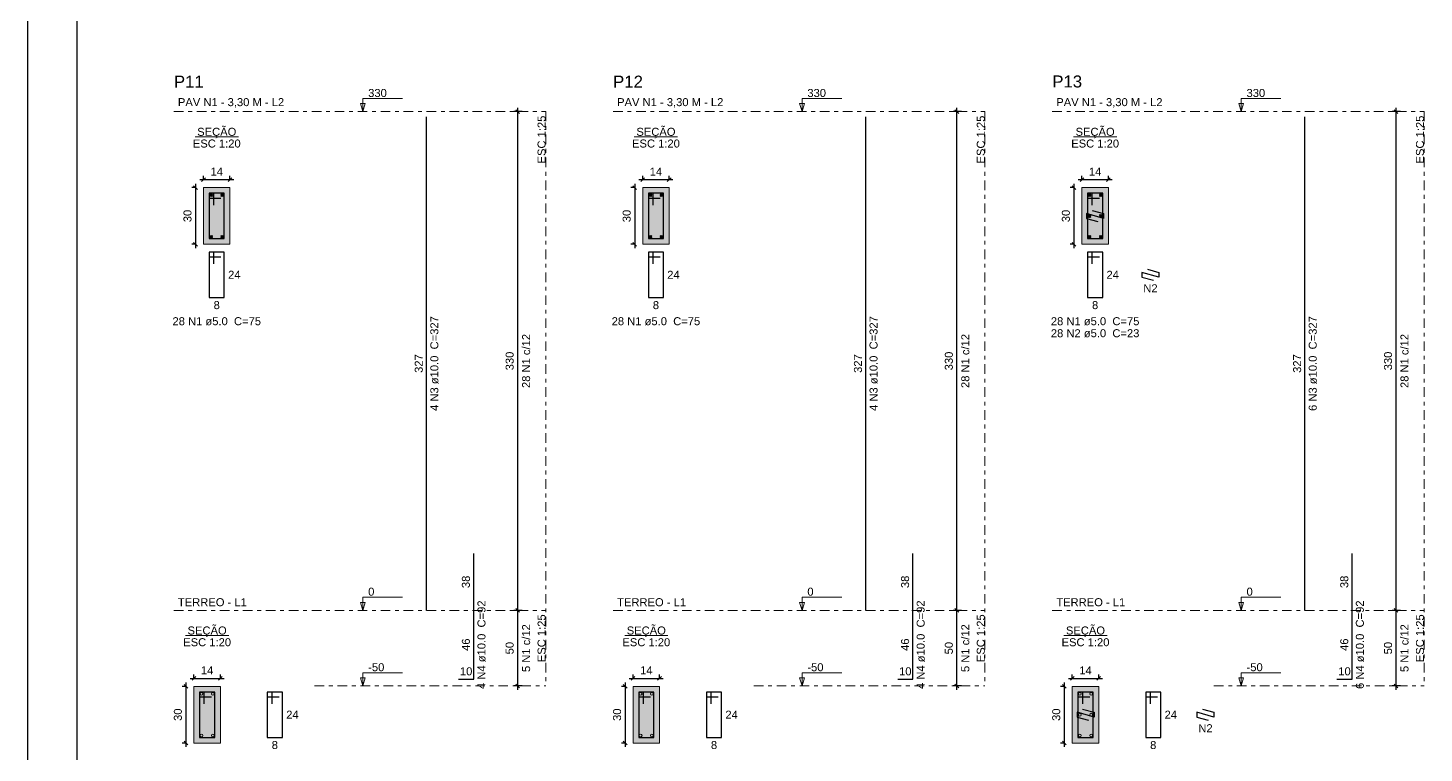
# Model space of a CAD drawing. Header units: millimetres. Extents: x -34 to 951, y -76 to 463.
# Drawn here: x 168.89 to 205.84, y -20.84 to -1.64 of the extents above; entities that cross this region are included whole.
import ezdxf

# ---------------------------------------------------------------- set-up
doc = ezdxf.new("R2010")
doc.units = ezdxf.units.MM
doc.header["$MEASUREMENT"] = 0
doc.linetypes.add('DASHDOT', pattern=[2.54, 1.27, -0.635, 0, -0.635])
doc.linetypes.add('NULL', pattern=[0])
for name, color, linetype, lineweight in [('Descrição da armadura', 7, 'Continuous', 0), ('DT-Barras na forma', 7, 'Continuous', 30), ('DT-Barras no corte', 5, 'Continuous', 5), ('DT-Barras rebatidas', 7, 'Continuous', 30), ('DT-Cotas', 7, 'Continuous', 5), ('DT-Forma', 5, 'Continuous', 5), ('DT-Hachura seção pilares', 252, 'Continuous', 5), ('DT-Pontilhado', 7, 'DASHDOT', 5), ('DT-Textos', 7, 'Continuous', 5), ('DT-Título', 7, 'Continuous', 20), ('Textos armaduras', 7, 'Continuous', 0)]:
    doc.layers.add(name, color=color, linetype=linetype, lineweight=lineweight)
doc.styles.add('Arial', font='arial.ttf')
doc.dimstyles.new('UM_20.000000', dxfattribs={"dimtxt": 0.18, "dimasz": 0.1, "dimexe": 0.1, "dimexo": 0.2, "dimgap": 0, "dimtad": 1, "dimtih": 1, "dimtoh": 1, "dimdec": 1, "dimlfac": 20, "dimzin": 0, "dimdsep": 46, "dimtxsty": 'Standard', "dimcen": 0.09, "dimdle": 0.1, "dimadec": 1, "dimazin": 2, "dimtfac": 1, "dimtdec": 4, "dimtofl": 0, "dimtmove": 0, "dimatfit": 3, "dimfxl": 1, "dimtolj": 1, "dimarcsym": 0})
doc.dimstyles.new('UM_25.000000', dxfattribs={"dimtxt": 0.18, "dimasz": 0.1, "dimexe": 0.1, "dimexo": 0.2, "dimgap": 0, "dimtad": 1, "dimtih": 1, "dimtoh": 1, "dimdec": 1, "dimlfac": 25, "dimzin": 0, "dimdsep": 46, "dimtxsty": 'Standard', "dimcen": 0.09, "dimdle": 0.1, "dimadec": 1, "dimazin": 2, "dimtfac": 1, "dimtdec": 4, "dimtofl": 0, "dimtmove": 0, "dimatfit": 3, "dimfxl": 1, "dimtolj": 1, "dimarcsym": 0})

# ---------------------------------------------------------------- blocks, each defined once
blk = doc.blocks.new('_Oblique')
at = {"color": 0, "linetype": 'ByBlock', "lineweight": -2}
blk.add_line((-0.5, -0.5), (0.5, 0.5), dxfattribs=at)
blk = doc.blocks.new('*D301')
at = {"layer": 'Defpoints', "color": 0, "transparency": 16777216}
for p in [(173.535, -5.873), (173.323, -7.373), (173.535, -7.373)]:
    blk.add_point(p, dxfattribs=at)
at = {"layer": 'DT-Cotas', "color": 0, "lineweight": -2, "transparency": 16777216}
for p, q in [((173.335, -5.873), (173.223, -5.873)), ((173.323, -5.773), (173.323, -7.473)), ((173.335, -7.373), (173.223, -7.373))]:
    blk.add_line(p, q, dxfattribs=at)
at = {"layer": 'DT-Cotas', "color": 0, "lineweight": -2, "transparency": 16777216, "xscale": 0.1, "yscale": 0.1, "zscale": 0.1}
for p, rotation in [((173.323, -5.873), 90), ((173.323, -7.373), 270)]:
    blk.add_blockref('_Oblique', p, dxfattribs=dict(at, rotation=rotation))
at = {"layer": 'DT-Cotas', "color": 7, "transparency": 16777216, "insert": (173.112, -6.623), "char_height": 0.2118, "attachment_point": 5, "rotation": 90, "style": 'Arial'}
blk.add_mtext('\\A1;30', dxfattribs=at)
blk = doc.blocks.new('*D302')
at = {"layer": 'Defpoints', "color": 0, "transparency": 16777216}
for p in [(173.535, -5.873), (174.235, -5.661), (174.235, -5.873)]:
    blk.add_point(p, dxfattribs=at)
at = {"layer": 'DT-Cotas', "color": 0, "lineweight": -2, "transparency": 16777216}
for p, q in [((173.435, -5.661), (174.335, -5.661)), ((173.535, -5.673), (173.535, -5.561)), ((174.235, -5.673), (174.235, -5.561))]:
    blk.add_line(p, q, dxfattribs=at)
at = {"layer": 'DT-Cotas', "color": 0, "lineweight": -2, "transparency": 16777216, "xscale": 0.1, "yscale": 0.1, "zscale": 0.1, "rotation": 180}
blk.add_blockref('_Oblique', (173.535, -5.661), dxfattribs=at)
at = {"layer": 'DT-Cotas', "color": 0, "lineweight": -2, "transparency": 16777216, "xscale": 0.1, "yscale": 0.1, "zscale": 0.1}
blk.add_blockref('_Oblique', (174.235, -5.661), dxfattribs=at)
at = {"layer": 'DT-Cotas', "color": 7, "transparency": 16777216, "insert": (173.885, -5.449), "char_height": 0.2118, "attachment_point": 5, "rotation": 0.0057, "style": 'Arial'}
blk.add_mtext('\\A1;14', dxfattribs=at)
blk = doc.blocks.new('*D303')
at = {"layer": 'Defpoints', "color": 0, "transparency": 16777216}
for p in [(181.85, -3.861), (182.168, -3.861), (182.168, -17.061)]:
    blk.add_point(p, dxfattribs=at)
at = {"layer": 'DT-Cotas', "color": 0, "lineweight": -2, "transparency": 16777216}
for p, q in [((181.968, -3.861), (181.75, -3.861)), ((181.85, -17.161), (181.85, -3.761)), ((181.968, -17.061), (181.75, -17.061))]:
    blk.add_line(p, q, dxfattribs=at)
at = {"layer": 'DT-Cotas', "color": 0, "lineweight": -2, "transparency": 16777216, "xscale": 0.1, "yscale": 0.1, "zscale": 0.1}
for p, rotation in [((181.85, -3.861), 90), ((181.85, -17.061), 270)]:
    blk.add_blockref('_Oblique', p, dxfattribs=dict(at, rotation=rotation))
at = {"layer": 'DT-Cotas', "color": 7, "transparency": 16777216, "insert": (181.638, -10.461), "char_height": 0.2118, "attachment_point": 5, "rotation": 90, "style": 'Arial'}
blk.add_mtext('\\A1;330', dxfattribs=at)
blk = doc.blocks.new('*D304')
at = {"layer": 'Defpoints', "color": 0, "transparency": 16777216}
for p in [(173.281, -19.073), (173.069, -20.573), (173.281, -20.573)]:
    blk.add_point(p, dxfattribs=at)
at = {"layer": 'DT-Cotas', "color": 0, "lineweight": -2, "transparency": 16777216}
for p, q in [((173.081, -19.073), (172.969, -19.073)), ((173.069, -18.973), (173.069, -20.673)), ((173.081, -20.573), (172.969, -20.573))]:
    blk.add_line(p, q, dxfattribs=at)
at = {"layer": 'DT-Cotas', "color": 0, "lineweight": -2, "transparency": 16777216, "xscale": 0.1, "yscale": 0.1, "zscale": 0.1}
for p, rotation in [((173.069, -19.073), 90), ((173.069, -20.573), 270)]:
    blk.add_blockref('_Oblique', p, dxfattribs=dict(at, rotation=rotation))
at = {"layer": 'DT-Cotas', "color": 7, "transparency": 16777216, "insert": (172.857, -19.823), "char_height": 0.2118, "attachment_point": 5, "rotation": 90, "style": 'Arial'}
blk.add_mtext('\\A1;30', dxfattribs=at)
blk = doc.blocks.new('*D305')
at = {"layer": 'Defpoints', "color": 0, "transparency": 16777216}
for p in [(173.281, -19.073), (173.981, -18.861), (173.981, -19.073)]:
    blk.add_point(p, dxfattribs=at)
at = {"layer": 'DT-Cotas', "color": 0, "lineweight": -2, "transparency": 16777216}
for p, q in [((173.281, -18.873), (173.281, -18.761)), ((173.981, -18.873), (173.981, -18.761)), ((173.181, -18.861), (174.081, -18.861))]:
    blk.add_line(p, q, dxfattribs=at)
at = {"layer": 'DT-Cotas', "color": 0, "lineweight": -2, "transparency": 16777216, "xscale": 0.1, "yscale": 0.1, "zscale": 0.1, "rotation": 180}
blk.add_blockref('_Oblique', (173.281, -18.861), dxfattribs=at)
at = {"layer": 'DT-Cotas', "color": 0, "lineweight": -2, "transparency": 16777216, "xscale": 0.1, "yscale": 0.1, "zscale": 0.1}
blk.add_blockref('_Oblique', (173.981, -18.861), dxfattribs=at)
at = {"layer": 'DT-Cotas', "color": 7, "transparency": 16777216, "insert": (173.631, -18.649), "char_height": 0.2118, "attachment_point": 5, "rotation": 0.0057, "style": 'Arial'}
blk.add_mtext('\\A1;14', dxfattribs=at)
blk = doc.blocks.new('*D306')
at = {"layer": 'Defpoints', "color": 0, "transparency": 16777216}
for p in [(181.85, -17.061), (182.168, -17.061), (182.168, -19.061)]:
    blk.add_point(p, dxfattribs=at)
at = {"layer": 'DT-Cotas', "color": 0, "lineweight": -2, "transparency": 16777216}
for p, q in [((181.85, -19.161), (181.85, -16.961)), ((181.968, -17.061), (181.75, -17.061)), ((181.968, -19.061), (181.75, -19.061))]:
    blk.add_line(p, q, dxfattribs=at)
at = {"layer": 'DT-Cotas', "color": 0, "lineweight": -2, "transparency": 16777216, "xscale": 0.1, "yscale": 0.1, "zscale": 0.1}
for p, rotation in [((181.85, -17.061), 90), ((181.85, -19.061), 270)]:
    blk.add_blockref('_Oblique', p, dxfattribs=dict(at, rotation=rotation))
at = {"layer": 'DT-Cotas', "color": 7, "transparency": 16777216, "insert": (181.638, -18.061), "char_height": 0.2118, "attachment_point": 5, "rotation": 90, "style": 'Arial'}
blk.add_mtext('\\A1;50', dxfattribs=at)
blk = doc.blocks.new('*D329')
at = {"layer": 'Defpoints', "color": 0, "transparency": 16777216}
for p in [(185.158, -5.873), (184.947, -7.373), (185.158, -7.373)]:
    blk.add_point(p, dxfattribs=at)
at = {"layer": 'DT-Cotas', "color": 0, "lineweight": -2, "transparency": 16777216}
for p, q in [((184.958, -5.873), (184.847, -5.873)), ((184.947, -5.773), (184.947, -7.473)), ((184.958, -7.373), (184.847, -7.373))]:
    blk.add_line(p, q, dxfattribs=at)
at = {"layer": 'DT-Cotas', "color": 0, "lineweight": -2, "transparency": 16777216, "xscale": 0.1, "yscale": 0.1, "zscale": 0.1}
for p, rotation in [((184.947, -5.873), 90), ((184.947, -7.373), 270)]:
    blk.add_blockref('_Oblique', p, dxfattribs=dict(at, rotation=rotation))
at = {"layer": 'DT-Cotas', "color": 7, "transparency": 16777216, "insert": (184.735, -6.623), "char_height": 0.2118, "attachment_point": 5, "rotation": 90, "style": 'Arial'}
blk.add_mtext('\\A1;30', dxfattribs=at)
blk = doc.blocks.new('*D330')
at = {"layer": 'Defpoints', "color": 0, "transparency": 16777216}
for p in [(185.158, -5.873), (185.858, -5.661), (185.858, -5.873)]:
    blk.add_point(p, dxfattribs=at)
at = {"layer": 'DT-Cotas', "color": 0, "lineweight": -2, "transparency": 16777216}
for p, q in [((185.058, -5.661), (185.958, -5.661)), ((185.158, -5.673), (185.158, -5.561)), ((185.858, -5.673), (185.858, -5.561))]:
    blk.add_line(p, q, dxfattribs=at)
at = {"layer": 'DT-Cotas', "color": 0, "lineweight": -2, "transparency": 16777216, "xscale": 0.1, "yscale": 0.1, "zscale": 0.1, "rotation": 180}
blk.add_blockref('_Oblique', (185.158, -5.661), dxfattribs=at)
at = {"layer": 'DT-Cotas', "color": 0, "lineweight": -2, "transparency": 16777216, "xscale": 0.1, "yscale": 0.1, "zscale": 0.1}
blk.add_blockref('_Oblique', (185.858, -5.661), dxfattribs=at)
at = {"layer": 'DT-Cotas', "color": 7, "transparency": 16777216, "insert": (185.508, -5.449), "char_height": 0.2118, "attachment_point": 5, "rotation": 0.0057, "style": 'Arial'}
blk.add_mtext('\\A1;14', dxfattribs=at)
blk = doc.blocks.new('*D331')
at = {"layer": 'Defpoints', "color": 0, "transparency": 16777216}
for p in [(193.473, -3.861), (193.791, -3.861), (193.791, -17.061)]:
    blk.add_point(p, dxfattribs=at)
at = {"layer": 'DT-Cotas', "color": 0, "lineweight": -2, "transparency": 16777216}
for p, q in [((193.591, -3.861), (193.373, -3.861)), ((193.473, -17.161), (193.473, -3.761)), ((193.591, -17.061), (193.373, -17.061))]:
    blk.add_line(p, q, dxfattribs=at)
at = {"layer": 'DT-Cotas', "color": 0, "lineweight": -2, "transparency": 16777216, "xscale": 0.1, "yscale": 0.1, "zscale": 0.1}
for p, rotation in [((193.473, -3.861), 90), ((193.473, -17.061), 270)]:
    blk.add_blockref('_Oblique', p, dxfattribs=dict(at, rotation=rotation))
at = {"layer": 'DT-Cotas', "color": 7, "transparency": 16777216, "insert": (193.261, -10.461), "char_height": 0.2118, "attachment_point": 5, "rotation": 90, "style": 'Arial'}
blk.add_mtext('\\A1;330', dxfattribs=at)
blk = doc.blocks.new('*D332')
at = {"layer": 'Defpoints', "color": 0, "transparency": 16777216}
for p in [(184.904, -19.073), (184.693, -20.573), (184.904, -20.573)]:
    blk.add_point(p, dxfattribs=at)
at = {"layer": 'DT-Cotas', "color": 0, "lineweight": -2, "transparency": 16777216}
for p, q in [((184.704, -19.073), (184.593, -19.073)), ((184.693, -18.973), (184.693, -20.673)), ((184.704, -20.573), (184.593, -20.573))]:
    blk.add_line(p, q, dxfattribs=at)
at = {"layer": 'DT-Cotas', "color": 0, "lineweight": -2, "transparency": 16777216, "xscale": 0.1, "yscale": 0.1, "zscale": 0.1}
for p, rotation in [((184.693, -19.073), 90), ((184.693, -20.573), 270)]:
    blk.add_blockref('_Oblique', p, dxfattribs=dict(at, rotation=rotation))
at = {"layer": 'DT-Cotas', "color": 7, "transparency": 16777216, "insert": (184.481, -19.823), "char_height": 0.2118, "attachment_point": 5, "rotation": 90, "style": 'Arial'}
blk.add_mtext('\\A1;30', dxfattribs=at)
blk = doc.blocks.new('*D333')
at = {"layer": 'Defpoints', "color": 0, "transparency": 16777216}
for p in [(184.904, -19.073), (185.604, -18.861), (185.604, -19.073)]:
    blk.add_point(p, dxfattribs=at)
at = {"layer": 'DT-Cotas', "color": 0, "lineweight": -2, "transparency": 16777216}
for p, q in [((184.904, -18.873), (184.904, -18.761)), ((185.604, -18.873), (185.604, -18.761)), ((184.804, -18.861), (185.704, -18.861))]:
    blk.add_line(p, q, dxfattribs=at)
at = {"layer": 'DT-Cotas', "color": 0, "lineweight": -2, "transparency": 16777216, "xscale": 0.1, "yscale": 0.1, "zscale": 0.1, "rotation": 180}
blk.add_blockref('_Oblique', (184.904, -18.861), dxfattribs=at)
at = {"layer": 'DT-Cotas', "color": 0, "lineweight": -2, "transparency": 16777216, "xscale": 0.1, "yscale": 0.1, "zscale": 0.1}
blk.add_blockref('_Oblique', (185.604, -18.861), dxfattribs=at)
at = {"layer": 'DT-Cotas', "color": 7, "transparency": 16777216, "insert": (185.254, -18.649), "char_height": 0.2118, "attachment_point": 5, "rotation": 0.0057, "style": 'Arial'}
blk.add_mtext('\\A1;14', dxfattribs=at)
blk = doc.blocks.new('*D334')
at = {"layer": 'Defpoints', "color": 0, "transparency": 16777216}
for p in [(193.473, -17.061), (193.791, -17.061), (193.791, -19.061)]:
    blk.add_point(p, dxfattribs=at)
at = {"layer": 'DT-Cotas', "color": 0, "lineweight": -2, "transparency": 16777216}
for p, q in [((193.473, -19.161), (193.473, -16.961)), ((193.591, -17.061), (193.373, -17.061)), ((193.591, -19.061), (193.373, -19.061))]:
    blk.add_line(p, q, dxfattribs=at)
at = {"layer": 'DT-Cotas', "color": 0, "lineweight": -2, "transparency": 16777216, "xscale": 0.1, "yscale": 0.1, "zscale": 0.1}
for p, rotation in [((193.473, -17.061), 90), ((193.473, -19.061), 270)]:
    blk.add_blockref('_Oblique', p, dxfattribs=dict(at, rotation=rotation))
at = {"layer": 'DT-Cotas', "color": 7, "transparency": 16777216, "insert": (193.261, -18.061), "char_height": 0.2118, "attachment_point": 5, "rotation": 90, "style": 'Arial'}
blk.add_mtext('\\A1;50', dxfattribs=at)
blk = doc.blocks.new('*D335')
at = {"layer": 'Defpoints', "color": 0, "transparency": 16777216}
for p in [(196.782, -5.873), (196.57, -7.373), (196.782, -7.373)]:
    blk.add_point(p, dxfattribs=at)
at = {"layer": 'DT-Cotas', "color": 0, "lineweight": -2, "transparency": 16777216}
for p, q in [((196.582, -5.873), (196.47, -5.873)), ((196.57, -5.773), (196.57, -7.473)), ((196.582, -7.373), (196.47, -7.373))]:
    blk.add_line(p, q, dxfattribs=at)
at = {"layer": 'DT-Cotas', "color": 0, "lineweight": -2, "transparency": 16777216, "xscale": 0.1, "yscale": 0.1, "zscale": 0.1}
for p, rotation in [((196.57, -5.873), 90), ((196.57, -7.373), 270)]:
    blk.add_blockref('_Oblique', p, dxfattribs=dict(at, rotation=rotation))
at = {"layer": 'DT-Cotas', "color": 7, "transparency": 16777216, "insert": (196.358, -6.623), "char_height": 0.2118, "attachment_point": 5, "rotation": 90, "style": 'Arial'}
blk.add_mtext('\\A1;30', dxfattribs=at)
blk = doc.blocks.new('*D336')
at = {"layer": 'Defpoints', "color": 0, "transparency": 16777216}
for p in [(196.782, -5.873), (197.482, -5.661), (197.482, -5.873)]:
    blk.add_point(p, dxfattribs=at)
at = {"layer": 'DT-Cotas', "color": 0, "lineweight": -2, "transparency": 16777216}
for p, q in [((196.682, -5.661), (197.582, -5.661)), ((196.782, -5.673), (196.782, -5.561)), ((197.482, -5.673), (197.482, -5.561))]:
    blk.add_line(p, q, dxfattribs=at)
at = {"layer": 'DT-Cotas', "color": 0, "lineweight": -2, "transparency": 16777216, "xscale": 0.1, "yscale": 0.1, "zscale": 0.1, "rotation": 180}
blk.add_blockref('_Oblique', (196.782, -5.661), dxfattribs=at)
at = {"layer": 'DT-Cotas', "color": 0, "lineweight": -2, "transparency": 16777216, "xscale": 0.1, "yscale": 0.1, "zscale": 0.1}
blk.add_blockref('_Oblique', (197.482, -5.661), dxfattribs=at)
at = {"layer": 'DT-Cotas', "color": 7, "transparency": 16777216, "insert": (197.132, -5.449), "char_height": 0.2118, "attachment_point": 5, "rotation": 0.0057, "style": 'Arial'}
blk.add_mtext('\\A1;14', dxfattribs=at)
blk = doc.blocks.new('*D337')
at = {"layer": 'Defpoints', "color": 0, "transparency": 16777216}
for p in [(205.096, -3.861), (205.414, -3.861), (205.414, -17.061)]:
    blk.add_point(p, dxfattribs=at)
at = {"layer": 'DT-Cotas', "color": 0, "lineweight": -2, "transparency": 16777216}
for p, q in [((205.214, -3.861), (204.996, -3.861)), ((205.096, -17.161), (205.096, -3.761)), ((205.214, -17.061), (204.996, -17.061))]:
    blk.add_line(p, q, dxfattribs=at)
at = {"layer": 'DT-Cotas', "color": 0, "lineweight": -2, "transparency": 16777216, "xscale": 0.1, "yscale": 0.1, "zscale": 0.1}
for p, rotation in [((205.096, -3.861), 90), ((205.096, -17.061), 270)]:
    blk.add_blockref('_Oblique', p, dxfattribs=dict(at, rotation=rotation))
at = {"layer": 'DT-Cotas', "color": 7, "transparency": 16777216, "insert": (204.885, -10.461), "char_height": 0.2118, "attachment_point": 5, "rotation": 90, "style": 'Arial'}
blk.add_mtext('\\A1;330', dxfattribs=at)
blk = doc.blocks.new('*D338')
at = {"layer": 'Defpoints', "color": 0, "transparency": 16777216}
for p in [(205.096, -3.861), (205.414, -3.861), (205.414, -17.061)]:
    blk.add_point(p, dxfattribs=at)
at = {"layer": 'DT-Cotas', "color": 0, "lineweight": -2, "transparency": 16777216}
for p, q in [((205.214, -3.861), (204.996, -3.861)), ((205.096, -17.161), (205.096, -3.761)), ((205.214, -17.061), (204.996, -17.061))]:
    blk.add_line(p, q, dxfattribs=at)
at = {"layer": 'DT-Cotas', "color": 0, "lineweight": -2, "transparency": 16777216, "xscale": 0.1, "yscale": 0.1, "zscale": 0.1}
for p, rotation in [((205.096, -3.861), 90), ((205.096, -17.061), 270)]:
    blk.add_blockref('_Oblique', p, dxfattribs=dict(at, rotation=rotation))
blk = doc.blocks.new('*D307')
at = {"layer": 'Defpoints', "color": 0, "transparency": 16777216}
for p in [(196.528, -19.073), (196.316, -20.573), (196.528, -20.573)]:
    blk.add_point(p, dxfattribs=at)
at = {"layer": 'DT-Cotas', "color": 0, "lineweight": -2, "transparency": 16777216}
for p, q in [((196.328, -19.073), (196.216, -19.073)), ((196.316, -18.973), (196.316, -20.673)), ((196.328, -20.573), (196.216, -20.573))]:
    blk.add_line(p, q, dxfattribs=at)
at = {"layer": 'DT-Cotas', "color": 0, "lineweight": -2, "transparency": 16777216, "xscale": 0.1, "yscale": 0.1, "zscale": 0.1}
for p, rotation in [((196.316, -19.073), 90), ((196.316, -20.573), 270)]:
    blk.add_blockref('_Oblique', p, dxfattribs=dict(at, rotation=rotation))
at = {"layer": 'DT-Cotas', "color": 7, "transparency": 16777216, "insert": (196.104, -19.823), "char_height": 0.2118, "attachment_point": 5, "rotation": 90, "style": 'Arial'}
blk.add_mtext('\\A1;30', dxfattribs=at)
blk = doc.blocks.new('*D308')
at = {"layer": 'Defpoints', "color": 0, "transparency": 16777216}
for p in [(196.528, -19.073), (197.228, -18.861), (197.228, -19.073)]:
    blk.add_point(p, dxfattribs=at)
at = {"layer": 'DT-Cotas', "color": 0, "lineweight": -2, "transparency": 16777216}
for p, q in [((196.528, -18.873), (196.528, -18.761)), ((197.228, -18.873), (197.228, -18.761)), ((196.428, -18.861), (197.328, -18.861))]:
    blk.add_line(p, q, dxfattribs=at)
at = {"layer": 'DT-Cotas', "color": 0, "lineweight": -2, "transparency": 16777216, "xscale": 0.1, "yscale": 0.1, "zscale": 0.1, "rotation": 180}
blk.add_blockref('_Oblique', (196.528, -18.861), dxfattribs=at)
at = {"layer": 'DT-Cotas', "color": 0, "lineweight": -2, "transparency": 16777216, "xscale": 0.1, "yscale": 0.1, "zscale": 0.1}
blk.add_blockref('_Oblique', (197.228, -18.861), dxfattribs=at)
at = {"layer": 'DT-Cotas', "color": 7, "transparency": 16777216, "insert": (196.878, -18.649), "char_height": 0.2118, "attachment_point": 5, "rotation": 0.0057, "style": 'Arial'}
blk.add_mtext('\\A1;14', dxfattribs=at)
blk = doc.blocks.new('*D309')
at = {"layer": 'Defpoints', "color": 0, "transparency": 16777216}
for p in [(205.096, -17.061), (205.414, -17.061), (205.414, -19.061)]:
    blk.add_point(p, dxfattribs=at)
at = {"layer": 'DT-Cotas', "color": 0, "lineweight": -2, "transparency": 16777216}
for p, q in [((205.096, -19.161), (205.096, -16.961)), ((205.214, -17.061), (204.996, -17.061)), ((205.214, -19.061), (204.996, -19.061))]:
    blk.add_line(p, q, dxfattribs=at)
at = {"layer": 'DT-Cotas', "color": 0, "lineweight": -2, "transparency": 16777216, "xscale": 0.1, "yscale": 0.1, "zscale": 0.1}
for p, rotation in [((205.096, -17.061), 90), ((205.096, -19.061), 270)]:
    blk.add_blockref('_Oblique', p, dxfattribs=dict(at, rotation=rotation))
at = {"layer": 'DT-Cotas', "color": 7, "transparency": 16777216, "insert": (204.885, -18.061), "char_height": 0.2118, "attachment_point": 5, "rotation": 90, "style": 'Arial'}
blk.add_mtext('\\A1;50', dxfattribs=at)
blk = doc.blocks.new('*D310')
at = {"layer": 'Defpoints', "color": 0, "transparency": 16777216}
for p in [(205.096, -17.061), (205.414, -17.061), (205.414, -19.061)]:
    blk.add_point(p, dxfattribs=at)
at = {"layer": 'DT-Cotas', "color": 0, "lineweight": -2, "transparency": 16777216}
for p, q in [((205.096, -19.161), (205.096, -16.961)), ((205.214, -17.061), (204.996, -17.061)), ((205.214, -19.061), (204.996, -19.061))]:
    blk.add_line(p, q, dxfattribs=at)
at = {"layer": 'DT-Cotas', "color": 0, "lineweight": -2, "transparency": 16777216, "xscale": 0.1, "yscale": 0.1, "zscale": 0.1}
for p, rotation in [((205.096, -17.061), 90), ((205.096, -19.061), 270)]:
    blk.add_blockref('_Oblique', p, dxfattribs=dict(at, rotation=rotation))

msp = doc.modelspace()

# ---------------------------------------------------------------- hatches: boundary and pattern name
at = {"layer": 'DT-Hachura seção pilares', "linetype": 'Continuous'}
for points in [[(173.5352, -7.3728), (173.5352, -7.3728), (174.2352, -7.3728), (174.2352, -5.8728), (173.5352, -5.8728), (173.5352, -7.3728)], [(185.1585, -7.3728), (185.1585, -7.3728), (185.8585, -7.3728), (185.8585, -5.8728), (185.1585, -5.8728), (185.1585, -7.3728)], [(196.7817, -7.3728), (196.7817, -7.3728), (197.4817, -7.3728), (197.4817, -5.8728), (196.7817, -5.8728), (196.7817, -7.3728)], [(173.2811, -20.5728), (173.2811, -20.5728), (173.9811, -20.5728), (173.9811, -19.0728), (173.2811, -19.0728), (173.2811, -20.5728)], [(184.9043, -20.5728), (184.9043, -20.5728), (185.6043, -20.5728), (185.6043, -19.0728), (184.9043, -19.0728), (184.9043, -20.5728)], [(196.5276, -20.5728), (196.5276, -20.5728), (197.2276, -20.5728), (197.2276, -19.0728), (196.5276, -19.0728), (196.5276, -20.5728)]]:
    msp.add_hatch(color=252, dxfattribs=at).paths.add_polyline_path(points)

# ---------------------------------------------------------------- linework, layer by layer
at = {"color": 7}
for p, q in [((168.888, -76.3225), (168.888, 42.5775)), ((170.188, -74.0225), (170.188, 40.2775))]:
    msp.add_line(p, q, dxfattribs=at)
at = {"layer": 'DT-Barras na forma'}
for points in [[(173.8102, -6.3353), (173.8102, -6.0228), (173.6852, -6.0228), (173.6852, -7.2228), (174.0852, -7.2228), (174.0852, -6.0228), (173.6852, -6.0228), (173.6852, -6.1478), (173.9977, -6.1478)], [(185.4335, -6.3353), (185.4335, -6.0228), (185.3085, -6.0228), (185.3085, -7.2228), (185.7085, -7.2228), (185.7085, -6.0228), (185.3085, -6.0228), (185.3085, -6.1478), (185.621, -6.1478)], [(197.0567, -6.3353), (197.0567, -6.0228), (196.9317, -6.0228), (196.9317, -7.2228), (197.3317, -7.2228), (197.3317, -6.0228), (196.9317, -6.0228), (196.9317, -6.1478), (197.2442, -6.1478)], [(197.0556, -6.4766), (197.3567, -6.5603), (197.3567, -6.6853), (196.9067, -6.5603), (196.9067, -6.6853), (197.2078, -6.7689)], [(173.5561, -19.5353), (173.5561, -19.2228), (173.4311, -19.2228), (173.4311, -20.4228), (173.8311, -20.4228), (173.8311, -19.2228), (173.4311, -19.2228), (173.4311, -19.3478), (173.7436, -19.3478)], [(185.1793, -19.5353), (185.1793, -19.2228), (185.0543, -19.2228), (185.0543, -20.4228), (185.4543, -20.4228), (185.4543, -19.2228), (185.0543, -19.2228), (185.0543, -19.3478), (185.3668, -19.3478)], [(196.8026, -19.5353), (196.8026, -19.2228), (196.6776, -19.2228), (196.6776, -20.4228), (197.0776, -20.4228), (197.0776, -19.2228), (196.6776, -19.2228), (196.6776, -19.3478), (196.9901, -19.3478)], [(196.8015, -19.6766), (197.1026, -19.7603), (197.1026, -19.8853), (196.6526, -19.7603), (196.6526, -19.8853), (196.9537, -19.9689)]]:
    msp.add_lwpolyline(points, dxfattribs=at)
at = {"layer": 'DT-Barras no corte'}
for p, q in [((173.6977, -6.1103), (173.7727, -6.0353)), ((173.6977, -6.0353), (173.7727, -6.1103)), ((173.9977, -6.1103), (174.0727, -6.0353)), ((173.9977, -6.0353), (174.0727, -6.1103)), ((185.321, -6.1103), (185.396, -6.0353)), ((185.321, -6.0353), (185.396, -6.1103)), ((185.621, -6.1103), (185.696, -6.0353)), ((185.621, -6.0353), (185.696, -6.1103)), ((196.9442, -6.1103), (197.0192, -6.0353)), ((196.9442, -6.0353), (197.0192, -6.1103)), ((197.2442, -6.1103), (197.3192, -6.0353)), ((197.2442, -6.0353), (197.3192, -6.1103)), ((196.9442, -6.6603), (197.0192, -6.5853)), ((196.9442, -6.5853), (197.0192, -6.6603)), ((197.2442, -6.6603), (197.3192, -6.5853)), ((197.2442, -6.5853), (197.3192, -6.6603)), ((173.6977, -7.2103), (173.7727, -7.1353)), ((173.6977, -7.1353), (173.7727, -7.2103)), ((173.9977, -7.2103), (174.0727, -7.1353)), ((173.9977, -7.1353), (174.0727, -7.2103)), ((185.321, -7.2103), (185.396, -7.1353)), ((185.321, -7.1353), (185.396, -7.2103)), ((185.621, -7.2103), (185.696, -7.1353)), ((185.621, -7.1353), (185.696, -7.2103)), ((196.9442, -7.2103), (197.0192, -7.1353)), ((196.9442, -7.1353), (197.0192, -7.2103)), ((197.2442, -7.2103), (197.3192, -7.1353)), ((197.2442, -7.1353), (197.3192, -7.2103))]:
    msp.add_line(p, q, dxfattribs=at)
for centre in [(173.7352, -6.0728), (174.0352, -6.0728), (185.3585, -6.0728), (185.6585, -6.0728), (196.9817, -6.0728), (197.2817, -6.0728), (196.9817, -6.6228), (197.2817, -6.6228), (173.7352, -7.1728), (174.0352, -7.1728), (185.3585, -7.1728), (185.6585, -7.1728), (196.9817, -7.1728), (197.2817, -7.1728), (173.4811, -19.2728), (173.7811, -19.2728), (185.1043, -19.2728), (185.4043, -19.2728), (196.7276, -19.2728), (197.0276, -19.2728), (196.7276, -19.8228), (197.0276, -19.8228), (173.4811, -20.3728), (173.7811, -20.3728), (185.1043, -20.3728), (185.4043, -20.3728), (196.7276, -20.3728), (197.0276, -20.3728)]:
    msp.add_circle(centre, 0.0375, dxfattribs=at)
at = {"layer": 'DT-Barras rebatidas'}
for points in [[(179.4377, -17.0607), (179.4377, -3.9967)], [(191.061, -17.0607), (191.061, -3.9967)], [(202.6842, -17.0607), (202.6842, -3.9967)], [(173.8102, -7.8912), (173.8102, -7.5787), (173.6852, -7.5787), (173.6852, -8.7787), (174.0852, -8.7787), (174.0852, -7.5787), (173.6852, -7.5787), (173.6852, -7.7037), (173.9977, -7.7037)], [(185.4335, -7.8912), (185.4335, -7.5787), (185.3085, -7.5787), (185.3085, -8.7787), (185.7085, -8.7787), (185.7085, -7.5787), (185.3085, -7.5787), (185.3085, -7.7037), (185.621, -7.7037)], [(197.0567, -7.8912), (197.0567, -7.5787), (196.9317, -7.5787), (196.9317, -8.7787), (197.3317, -8.7787), (197.3317, -7.5787), (196.9317, -7.5787), (196.9317, -7.7037), (197.2442, -7.7037)], [(198.5202, -8.0325), (198.8213, -8.1162), (198.8213, -8.2412), (198.3713, -8.1162), (198.3713, -8.2412), (198.6724, -8.3248)], [(180.2849, -18.8807), (180.6849, -18.8807), (180.6849, -17.0607), (180.6849, -15.5539)], [(191.9082, -18.8807), (192.3082, -18.8807), (192.3082, -17.0607), (192.3082, -15.5539)], [(203.5314, -18.8807), (203.9314, -18.8807), (203.9314, -17.0607), (203.9314, -15.5539)], [(175.348, -19.5353), (175.348, -19.2228), (175.223, -19.2228), (175.223, -20.4228), (175.623, -20.4228), (175.623, -19.2228), (175.223, -19.2228), (175.223, -19.3478), (175.5355, -19.3478)], [(186.9713, -19.5353), (186.9713, -19.2228), (186.8463, -19.2228), (186.8463, -20.4228), (187.2463, -20.4228), (187.2463, -19.2228), (186.8463, -19.2228), (186.8463, -19.3478), (187.1588, -19.3478)], [(198.5945, -19.5353), (198.5945, -19.2228), (198.4695, -19.2228), (198.4695, -20.4228), (198.8695, -20.4228), (198.8695, -19.2228), (198.4695, -19.2228), (198.4695, -19.3478), (198.782, -19.3478)], [(199.9755, -19.6766), (200.2766, -19.7603), (200.2766, -19.8853), (199.8266, -19.7603), (199.8266, -19.8853), (200.1277, -19.9689)]]:
    msp.add_lwpolyline(points, dxfattribs=at)
at = {"layer": 'DT-Forma'}
for points in [[(173.5352, -7.3728), (174.2352, -7.3728), (174.2352, -5.8728), (173.5352, -5.8728), (173.5352, -7.3728)], [(185.1585, -7.3728), (185.8585, -7.3728), (185.8585, -5.8728), (185.1585, -5.8728), (185.1585, -7.3728)], [(196.7817, -7.3728), (197.4817, -7.3728), (197.4817, -5.8728), (196.7817, -5.8728), (196.7817, -7.3728)], [(173.2811, -20.5728), (173.9811, -20.5728), (173.9811, -19.0728), (173.2811, -19.0728), (173.2811, -20.5728)], [(184.9043, -20.5728), (185.6043, -20.5728), (185.6043, -19.0728), (184.9043, -19.0728), (184.9043, -20.5728)], [(196.5276, -20.5728), (197.2276, -20.5728), (197.2276, -19.0728), (196.5276, -19.0728), (196.5276, -20.5728)]]:
    msp.add_lwpolyline(points, close=True, dxfattribs=at)
at = {"layer": 'DT-Pontilhado', "ltscale": 0.2}
for p, q in [((172.7516, -3.8607), (182.5911, -3.8607)), ((182.5911, -3.8607), (182.5911, -19.0607)), ((184.3748, -3.8607), (194.2144, -3.8607)), ((194.2144, -3.8607), (194.2144, -19.0607)), ((195.9981, -3.8607), (205.8376, -3.8607)), ((205.8376, -3.8607), (205.8376, -19.0607)), ((172.7516, -17.0607), (182.5911, -17.0607)), ((184.3748, -17.0607), (194.2144, -17.0607)), ((195.9981, -17.0607), (205.8376, -17.0607)), ((176.4742, -19.0607), (182.5911, -19.0607)), ((188.0975, -19.0607), (194.2144, -19.0607)), ((200.2766, -19.0607), (205.8376, -19.0607))]:
    msp.add_line(p, q, dxfattribs=at)
at = {"layer": 'DT-Textos'}
for p, q in [((173.313, -4.5278), (174.4575, -4.5278)), ((184.9363, -4.5278), (186.0807, -4.5278)), ((196.5595, -4.5278), (197.704, -4.5278)), ((173.0588, -17.7278), (174.2033, -17.7278)), ((184.6821, -17.7278), (185.8265, -17.7278)), ((196.3053, -17.7278), (197.4498, -17.7278))]:
    msp.add_line(p, q, dxfattribs=at)
for points in [[(177.7523, -3.8607), (177.8159, -3.6489), (177.6888, -3.6489), (177.7523, -3.8607), (177.7523, -3.5107), (178.8023, -3.5107)], [(189.3756, -3.8607), (189.4391, -3.6489), (189.312, -3.6489), (189.3756, -3.8607), (189.3756, -3.5107), (190.4256, -3.5107)], [(200.9988, -3.8607), (201.0624, -3.6489), (200.9353, -3.6489), (200.9988, -3.8607), (200.9988, -3.5107), (202.0488, -3.5107)], [(177.7523, -17.0607), (177.8159, -16.8489), (177.6888, -16.8489), (177.7523, -17.0607), (177.7523, -16.7107), (178.8023, -16.7107)], [(189.3756, -17.0607), (189.4391, -16.8489), (189.312, -16.8489), (189.3756, -17.0607), (189.3756, -16.7107), (190.4256, -16.7107)], [(200.9988, -17.0607), (201.0624, -16.8489), (200.9353, -16.8489), (200.9988, -17.0607), (200.9988, -16.7107), (202.0488, -16.7107)], [(177.7523, -19.0607), (177.8159, -18.8489), (177.6888, -18.8489), (177.7523, -19.0607), (177.7523, -18.7107), (178.8023, -18.7107)], [(189.3756, -19.0607), (189.4391, -18.8489), (189.312, -18.8489), (189.3756, -19.0607), (189.3756, -18.7107), (190.4256, -18.7107)], [(200.9988, -19.0607), (201.0624, -18.8489), (200.9353, -18.8489), (200.9988, -19.0607), (200.9988, -18.7107), (202.0488, -18.7107)]]:
    msp.add_lwpolyline(points, dxfattribs=at)

# ---------------------------------------------------------------- texts
at = {"layer": 'Descrição da armadura', "linetype": 'NULL', "char_height": 0.2118, "attachment_point": 8, "line_spacing_factor": 0.9, "style": 'Arial'}
for s, insert, width in [('N2', (198.5961, -8.6427), 0.756475), ('28 N1 ø5.0  C=75', (173.8856, -9.5197), 4.686721), ('28 N1 ø5.0  C=75', (185.5088, -9.5197), 4.686721), ('28 N1 ø5.0  C=75', (197.1321, -9.5197), 4.686721), ('28 N2 ø5.0  C=23', (197.1321, -9.8377), 4.726721), ('N2', (200.0521, -20.2867), 0.756475)]:
    msp.add_mtext(s, dxfattribs=dict(at, insert=insert, width=width))
at = {"layer": 'Descrição da armadura', "linetype": 'NULL', "char_height": 0.2118, "attachment_point": 8, "rotation": 90.00021, "line_spacing_factor": 0.9, "style": 'Arial'}
for s, insert, width in [('4 N3 ø10.0  C=327', (179.7557, -10.5286), 5.015721), ('4 N3 ø10.0  C=327', (191.3789, -10.5286), 5.015721), ('6 N3 ø10.0  C=327', (203.0022, -10.5286), 5.015721), ('28 N1 c/12', (182.1815, -10.4607), 2.90156), ('28 N1 c/12', (193.8048, -10.4607), 2.90156), ('28 N1 c/12', (205.428, -10.4607), 2.90156), ('4 N4 ø10.0  C=92', (181.0027, -17.9706), 4.686721), ('4 N4 ø10.0  C=92', (192.6259, -17.9706), 4.686721), ('6 N4 ø10.0  C=92', (204.2492, -17.9706), 4.686721), ('5 N1 c/12', (182.1815, -18.0607), 2.57256), ('5 N1 c/12', (193.8048, -18.0607), 2.57256), ('5 N1 c/12', (205.428, -18.0607), 2.57256)]:
    msp.add_mtext(s, dxfattribs=dict(at, insert=insert, width=width))
at = {"layer": 'DT-Textos', "linetype": 'NULL', "char_height": 0.2118, "line_spacing_factor": 0.798, "style": 'Arial'}
for s, insert, width, attachment_point in [('330', (177.8926, -3.4757), 0.987001, 7), ('330', (189.5158, -3.4757), 0.987001, 7), ('330', (201.1391, -3.4757), 0.987001, 7), ('PAV N1 - 3,30 M - L2', (172.8576, -3.7547), 5.623355, 7), ('PAV N1 - 3,30 M - L2', (184.4808, -3.7547), 5.623355, 7), ('PAV N1 - 3,30 M - L2', (196.1041, -3.7547), 5.623355, 7), ('SEÇÃO', (173.8856, -4.5656), 2.072476, 8), ('SEÇÃO', (185.5088, -4.5656), 2.072476, 8), ('SEÇÃO', (197.1321, -4.5656), 2.072476, 8), ('ESC 1:20', (173.8856, -4.8137), 2.532883, 8), ('ESC 1:20', (185.5088, -4.8137), 2.532883, 8), ('ESC 1:20', (197.1321, -4.8137), 2.532883, 8), ('0', (177.8926, -16.6757), 0.329, 7), ('0', (189.5158, -16.6757), 0.329, 7), ('0', (201.1391, -16.6757), 0.329, 7), ('TERREO - L1', (172.8576, -16.9547), 3.650321, 7), ('TERREO - L1', (184.4808, -16.9547), 3.650321, 7), ('TERREO - L1', (196.1041, -16.9547), 3.650321, 7), ('SEÇÃO', (173.6306, -17.7656), 2.072476, 8), ('SEÇÃO', (185.2538, -17.7656), 2.072476, 8), ('SEÇÃO', (196.8771, -17.7656), 2.072476, 8), ('ESC 1:20', (173.6306, -18.0137), 2.532883, 8), ('ESC 1:20', (185.2538, -18.0137), 2.532883, 8), ('ESC 1:20', (196.8771, -18.0137), 2.532883, 8), ('-50', (177.8926, -18.6757), 0.854949, 7), ('-50', (189.5158, -18.6757), 0.854949, 7), ('-50', (201.1391, -18.6757), 0.854949, 7)]:
    msp.add_mtext(s, dxfattribs=dict(at, insert=insert, width=width, attachment_point=attachment_point))
at = {"layer": 'DT-Textos', "linetype": 'NULL', "char_height": 0.2118, "width": 2.532883, "attachment_point": 9, "rotation": 90.00021, "line_spacing_factor": 0.798, "style": 'Arial'}
for insert in [(182.5907, -3.9666), (194.2139, -3.9666), (205.8372, -3.9666), (182.5907, -17.1666), (194.2139, -17.1666), (205.8372, -17.1666)]:
    msp.add_mtext('ESC 1:25', dxfattribs=dict(at, insert=insert))
at = {"layer": 'DT-Título', "linetype": 'NULL', "char_height": 0.3177, "width": 1.579298, "attachment_point": 7, "line_spacing_factor": 0.798, "style": 'Arial'}
for s, insert in [('P11', (172.7516, -3.2257)), ('P12', (184.3748, -3.2257)), ('P13', (195.9981, -3.2257))]:
    msp.add_mtext(s, dxfattribs=dict(at, insert=insert))
at = {"layer": 'Textos armaduras', "linetype": 'NULL', "char_height": 0.2118, "line_spacing_factor": 0.9, "style": 'Arial'}
for s, insert, width, attachment_point in [('24', (174.1852, -8.0728), 1.058001, 1), ('24', (185.8085, -8.0728), 1.058001, 1), ('24', (197.4317, -8.0728), 1.058001, 1), ('8', (173.8852, -8.876), 0.729, 2), ('8', (185.5085, -8.876), 0.729, 2), ('8', (197.1317, -8.876), 0.729, 2), ('10', (180.4849, -18.7834), 1.058001, 8), ('10', (192.1082, -18.7834), 1.058001, 8), ('10', (203.7314, -18.7834), 1.058001, 8), ('24', (175.723, -19.7169), 1.058001, 1), ('24', (187.3463, -19.7169), 1.058001, 1), ('24', (198.9695, -19.7169), 1.058001, 1), ('8', (175.423, -20.5201), 0.729, 2), ('8', (187.0463, -20.5201), 0.729, 2), ('8', (198.6695, -20.5201), 0.729, 2)]:
    msp.add_mtext(s, dxfattribs=dict(at, insert=insert, width=width, attachment_point=attachment_point))
at = {"layer": 'Textos armaduras', "linetype": 'NULL', "char_height": 0.2118, "attachment_point": 8, "rotation": 90.00021, "line_spacing_factor": 0.9, "style": 'Arial'}
for s, insert, width in [('327', (179.3404, -10.5287), 1.387001), ('327', (190.9637, -10.5287), 1.387001), ('327', (202.5869, -10.5287), 1.387001), ('38', (180.5876, -16.3073), 1.058001), ('38', (192.2109, -16.3073), 1.058001), ('38', (203.8341, -16.3073), 1.058001), ('46', (180.5876, -17.9707), 1.058001), ('46', (192.2109, -17.9707), 1.058001), ('46', (203.8341, -17.9707), 1.058001)]:
    msp.add_mtext(s, dxfattribs=dict(at, insert=insert, width=width))

# ---------------------------------------------------------------- dimensions: what is measured, and where the dimension line sits
at = {"layer": 'DT-Cotas'}
for base, p1, p2, dimstyle, override, picture, middle in [((181.8498, -3.8607), (182.1675, -17.0607), (182.1675, -3.8607), 'UM_25.000000', {"dimtxt": 0.2118, "dimasz": 0.1, "dimexe": 0.1, "dimexo": 0.2, "dimtad": 1, "dimtih": 0, "dimtoh": 0, "dimdec": 1, "dimlfac": 25, "dimzin": 8, "dimtxsty": 'Arial', "dimblk": 'Oblique', "dimblk1": 'Oblique', "dimblk2": 'Oblique', "dimsah": 1, "dimdle": 0.1, "dimse1": 0, "dimse2": 0, "dimclrt": 7, "dimadec": 1, "dimazin": 3, "dimtmove": 2, "dimldrblk": 'Oblique'}, '*D303', (181.638, -10.4607)), ((193.4731, -3.8607), (193.7908, -17.0607), (193.7908, -3.8607), 'UM_25.000000', {"dimtxt": 0.2118, "dimasz": 0.1, "dimexe": 0.1, "dimexo": 0.2, "dimtad": 1, "dimtih": 0, "dimtoh": 0, "dimdec": 1, "dimlfac": 25, "dimzin": 8, "dimtxsty": 'Arial', "dimblk": 'Oblique', "dimblk1": 'Oblique', "dimblk2": 'Oblique', "dimsah": 1, "dimdle": 0.1, "dimse1": 0, "dimse2": 0, "dimclrt": 7, "dimadec": 1, "dimazin": 3, "dimtmove": 2, "dimldrblk": 'Oblique'}, '*D331', (193.2613, -10.4607)), ((205.0963, -3.8607), (205.414, -17.0607), (205.414, -3.8607), 'UM_25.000000', {"dimtxt": 0.2118, "dimasz": 0.1, "dimexe": 0.1, "dimexo": 0.2, "dimtad": 1, "dimtih": 0, "dimtoh": 0, "dimdec": 1, "dimlfac": 25, "dimzin": 8, "dimtxsty": 'Arial', "dimblk": 'Oblique', "dimblk1": 'Oblique', "dimblk2": 'Oblique', "dimsah": 1, "dimdle": 0.1, "dimse1": 0, "dimse2": 0, "dimclrt": 7, "dimadec": 1, "dimazin": 3, "dimtmove": 2, "dimldrblk": 'Oblique'}, '*D337', (204.8845, -10.4607)), ((173.3234, -7.3728), (173.5352, -5.8728), (173.5352, -7.3728), 'UM_20.000000', {"dimtxt": 0.2118, "dimasz": 0.1, "dimexe": 0.1, "dimexo": 0.2, "dimtad": 1, "dimtih": 0, "dimtoh": 0, "dimdec": 1, "dimlfac": 20, "dimzin": 8, "dimtxsty": 'Arial', "dimblk": 'Oblique', "dimblk1": 'Oblique', "dimblk2": 'Oblique', "dimsah": 1, "dimdle": 0.1, "dimse1": 0, "dimse2": 0, "dimclrt": 7, "dimadec": 1, "dimazin": 3, "dimtmove": 2, "dimldrblk": 'Oblique'}, '*D301', (173.1116, -6.6228)), ((184.9467, -7.3728), (185.1585, -5.8728), (185.1585, -7.3728), 'UM_20.000000', {"dimtxt": 0.2118, "dimasz": 0.1, "dimexe": 0.1, "dimexo": 0.2, "dimtad": 1, "dimtih": 0, "dimtoh": 0, "dimdec": 1, "dimlfac": 20, "dimzin": 8, "dimtxsty": 'Arial', "dimblk": 'Oblique', "dimblk1": 'Oblique', "dimblk2": 'Oblique', "dimsah": 1, "dimdle": 0.1, "dimse1": 0, "dimse2": 0, "dimclrt": 7, "dimadec": 1, "dimazin": 3, "dimtmove": 2, "dimldrblk": 'Oblique'}, '*D329', (184.7349, -6.6228)), ((196.5699, -7.3728), (196.7817, -5.8728), (196.7817, -7.3728), 'UM_20.000000', {"dimtxt": 0.2118, "dimasz": 0.1, "dimexe": 0.1, "dimexo": 0.2, "dimtad": 1, "dimtih": 0, "dimtoh": 0, "dimdec": 1, "dimlfac": 20, "dimzin": 8, "dimtxsty": 'Arial', "dimblk": 'Oblique', "dimblk1": 'Oblique', "dimblk2": 'Oblique', "dimsah": 1, "dimdle": 0.1, "dimse1": 0, "dimse2": 0, "dimclrt": 7, "dimadec": 1, "dimazin": 3, "dimtmove": 2, "dimldrblk": 'Oblique'}, '*D335', (196.3581, -6.6228)), ((181.8498, -17.0607), (182.1675, -19.0607), (182.1675, -17.0607), 'UM_25.000000', {"dimtxt": 0.2118, "dimasz": 0.1, "dimexe": 0.1, "dimexo": 0.2, "dimtad": 1, "dimtih": 0, "dimtoh": 0, "dimdec": 1, "dimlfac": 25, "dimzin": 8, "dimtxsty": 'Arial', "dimblk": 'Oblique', "dimblk1": 'Oblique', "dimblk2": 'Oblique', "dimsah": 1, "dimdle": 0.1, "dimse1": 0, "dimse2": 0, "dimclrt": 7, "dimadec": 1, "dimazin": 3, "dimtmove": 2, "dimldrblk": 'Oblique'}, '*D306', (181.638, -18.0607)), ((193.4731, -17.0607), (193.7908, -19.0607), (193.7908, -17.0607), 'UM_25.000000', {"dimtxt": 0.2118, "dimasz": 0.1, "dimexe": 0.1, "dimexo": 0.2, "dimtad": 1, "dimtih": 0, "dimtoh": 0, "dimdec": 1, "dimlfac": 25, "dimzin": 8, "dimtxsty": 'Arial', "dimblk": 'Oblique', "dimblk1": 'Oblique', "dimblk2": 'Oblique', "dimsah": 1, "dimdle": 0.1, "dimse1": 0, "dimse2": 0, "dimclrt": 7, "dimadec": 1, "dimazin": 3, "dimtmove": 2, "dimldrblk": 'Oblique'}, '*D334', (193.2613, -18.0607)), ((205.0963, -17.0607), (205.414, -19.0607), (205.414, -17.0607), 'UM_25.000000', {"dimtxt": 0.2118, "dimasz": 0.1, "dimexe": 0.1, "dimexo": 0.2, "dimtad": 1, "dimtih": 0, "dimtoh": 0, "dimdec": 1, "dimlfac": 25, "dimzin": 8, "dimtxsty": 'Arial', "dimblk": 'Oblique', "dimblk1": 'Oblique', "dimblk2": 'Oblique', "dimsah": 1, "dimdle": 0.1, "dimse1": 0, "dimse2": 0, "dimclrt": 7, "dimadec": 1, "dimazin": 3, "dimtmove": 2, "dimldrblk": 'Oblique'}, '*D309', (204.8845, -18.0607)), ((173.0693, -20.5728), (173.2811, -19.0728), (173.2811, -20.5728), 'UM_20.000000', {"dimtxt": 0.2118, "dimasz": 0.1, "dimexe": 0.1, "dimexo": 0.2, "dimtad": 1, "dimtih": 0, "dimtoh": 0, "dimdec": 1, "dimlfac": 20, "dimzin": 8, "dimtxsty": 'Arial', "dimblk": 'Oblique', "dimblk1": 'Oblique', "dimblk2": 'Oblique', "dimsah": 1, "dimdle": 0.1, "dimse1": 0, "dimse2": 0, "dimclrt": 7, "dimadec": 1, "dimazin": 3, "dimtmove": 2, "dimldrblk": 'Oblique'}, '*D304', (172.8575, -19.8228)), ((184.6925, -20.5728), (184.9043, -19.0728), (184.9043, -20.5728), 'UM_20.000000', {"dimtxt": 0.2118, "dimasz": 0.1, "dimexe": 0.1, "dimexo": 0.2, "dimtad": 1, "dimtih": 0, "dimtoh": 0, "dimdec": 1, "dimlfac": 20, "dimzin": 8, "dimtxsty": 'Arial', "dimblk": 'Oblique', "dimblk1": 'Oblique', "dimblk2": 'Oblique', "dimsah": 1, "dimdle": 0.1, "dimse1": 0, "dimse2": 0, "dimclrt": 7, "dimadec": 1, "dimazin": 3, "dimtmove": 2, "dimldrblk": 'Oblique'}, '*D332', (184.4807, -19.8228)), ((196.3158, -20.5728), (196.5276, -19.0728), (196.5276, -20.5728), 'UM_20.000000', {"dimtxt": 0.2118, "dimasz": 0.1, "dimexe": 0.1, "dimexo": 0.2, "dimtad": 1, "dimtih": 0, "dimtoh": 0, "dimdec": 1, "dimlfac": 20, "dimzin": 8, "dimtxsty": 'Arial', "dimblk": 'Oblique', "dimblk1": 'Oblique', "dimblk2": 'Oblique', "dimsah": 1, "dimdle": 0.1, "dimse1": 0, "dimse2": 0, "dimclrt": 7, "dimadec": 1, "dimazin": 3, "dimtmove": 2, "dimldrblk": 'Oblique'}, '*D307', (196.104, -19.8228))]:
    dim = msp.add_linear_dim(base=base, p1=p1, p2=p2, angle=90, dimstyle=dimstyle, override=override, dxfattribs=at)
    dim.commit()
    dim.dimension.update_dxf_attribs({"geometry": picture, "text_midpoint": middle, "dimtype": 160, "text_rotation": 90})
for base, p1, p2, picture, middle in [((205.0963, -3.8607), (205.414, -17.0607), (205.414, -3.8607), '*D338', (204.9904, -10.4607)), ((205.0963, -17.0607), (205.414, -19.0607), (205.414, -17.0607), '*D310', (204.9904, -18.0607))]:
    dim = msp.add_linear_dim(base=base, p1=p1, p2=p2, angle=90, text=' ', dimstyle='UM_25.000000', override={"dimtxt": 0.2118, "dimasz": 0.1, "dimexe": 0.1, "dimexo": 0.2, "dimtad": 1, "dimtih": 0, "dimtoh": 0, "dimdec": 1, "dimlfac": 25, "dimzin": 8, "dimtxsty": 'Arial', "dimblk": 'Oblique', "dimblk1": 'Oblique', "dimblk2": 'Oblique', "dimsah": 1, "dimdle": 0.1, "dimse1": 0, "dimse2": 0, "dimclrt": 256, "dimadec": 1, "dimazin": 3, "dimtmove": 2, "dimldrblk": 'Oblique'}, dxfattribs=at)
    dim.commit()
    dim.dimension.update_dxf_attribs({"geometry": picture, "text_midpoint": middle, "dimtype": 160, "text_rotation": 90})
for base, p1, p2, picture, middle in [((174.2352, -5.661), (173.5352, -5.8728), (174.2352, -5.8728), '*D302', (173.8852, -5.4492)), ((185.8585, -5.661), (185.1585, -5.8728), (185.8585, -5.8728), '*D330', (185.5085, -5.4492)), ((197.4817, -5.661), (196.7817, -5.8728), (197.4817, -5.8728), '*D336', (197.1317, -5.4492)), ((173.9811, -18.861), (173.2811, -19.0728), (173.9811, -19.0728), '*D305', (173.6311, -18.6492)), ((185.6043, -18.861), (184.9043, -19.0728), (185.6043, -19.0728), '*D333', (185.2543, -18.6492)), ((197.2276, -18.861), (196.5276, -19.0728), (197.2276, -19.0728), '*D308', (196.8776, -18.6492))]:
    dim = msp.add_linear_dim(base=base, p1=p1, p2=p2, dimstyle='UM_20.000000', override={"dimtxt": 0.2118, "dimasz": 0.1, "dimexe": 0.1, "dimexo": 0.2, "dimtad": 1, "dimtih": 0, "dimtoh": 0, "dimdec": 1, "dimlfac": 20, "dimzin": 8, "dimtxsty": 'Arial', "dimblk": 'Oblique', "dimblk1": 'Oblique', "dimblk2": 'Oblique', "dimsah": 1, "dimdle": 0.1, "dimse1": 0, "dimse2": 0, "dimclrt": 7, "dimadec": 1, "dimazin": 3, "dimtmove": 2, "dimldrblk": 'Oblique'}, dxfattribs=at)
    dim.commit()
    dim.dimension.update_dxf_attribs({"geometry": picture, "text_midpoint": middle, "dimtype": 160, "text_rotation": 0.00573})

doc.saveas('drawing.dxf')
